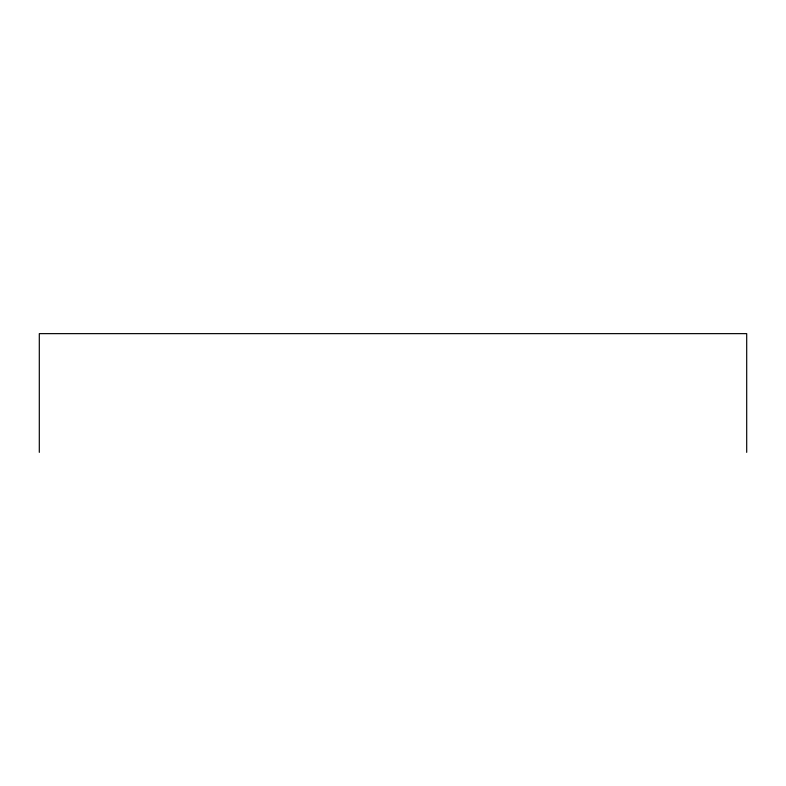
<?xml version="1.0" encoding="UTF-8"?>
<svg xmlns="http://www.w3.org/2000/svg" width="786" height="786" viewBox="0 0 786 786"><rect width="100%" height="100%" fill="white"/><g stroke="black" fill="none" stroke-linecap="round" stroke-linejoin="round"><path stroke-width="1.18" d="M746.7 452.363L746.7 333.637L39.3 333.637L39.3 452.363"/></g></svg>
